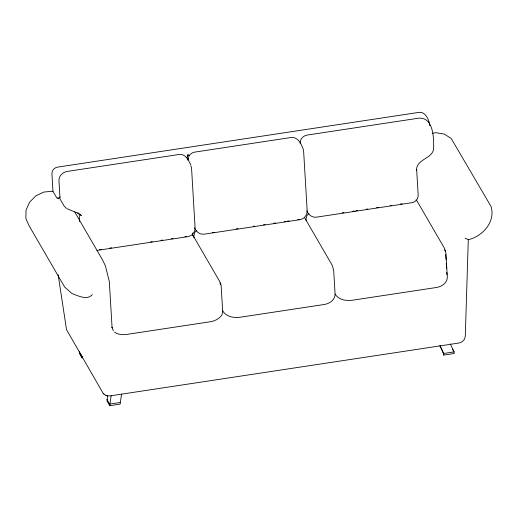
<?xml version="1.0" encoding="UTF-8"?>
<svg xmlns="http://www.w3.org/2000/svg" width="518" height="518" viewBox="0 0 518 518"><rect width="100%" height="100%" fill="white"/><g stroke="black" fill="none" stroke-linecap="round" stroke-linejoin="round"><path stroke-width="0.78" d="M432.213 133.404L435.696 132.673L444.224 134.045L451.184 138.461L490.986 206.345C495.927 221.51 482.53 236.499 468.291 239.679L465.281 336.35L464.381 339.394L462.121 341.796L458.987 343.026L109.648 395.959L106.423 395.687L103.27 393.576L66.524 329.642L58.158 274.767M187.879 160.12L188.118 157.899M300.123 143.11C299.974 139.148 303.198 135.71 307.025 135.094L418.945 118.136C433.657 117.308 433.773 138.3 433.657 147.98C433.572 158.715 415.909 158.884 416.601 170.305L416.647 169.392L418.162 194.826C418.447 198.556 415.863 202.078 412.114 202.68L316.446 217.171C312.037 217.851 308.327 214.659 306.747 210.781M121.542 394.172L120.124 404.124L109.732 405.698L107.019 401.023L107.608 395.623M111.143 395.746L109.732 405.698M186.894 157.595L187.956 154.642L189.316 156.106M189.031 155.834L190.553 154.066L192.521 152.784L194.787 152.098L291.135 137.497C298.316 136.648 301.793 144.846 303.58 150.375L307.148 210.379C307.537 214.821 304.293 219.023 299.864 219.69L204.209 234.181C199.799 234.855 196.089 231.663 194.509 227.784M196.717 230.4L194.626 232.647L193.849 235.917L193.946 237.736M308.955 213.39L306.863 215.643L306.086 218.913L306.183 220.733M92.314 294.625C87.102 300.693 77.927 295.661 72.021 293.551L64.659 287.069L29.202 225.965L25.9 218.609L25.991 210.321L29.461 202.357L35.82 195.849L43.777 192.061L52.836 191.22L56.844 197.947L58.126 198.135L60.224 196.976M99.573 249.618L101.172 249.378M109.945 248.044L111.545 247.805M150.647 241.88L152.247 241.634M161.02 240.307L162.62 240.067M171.4 238.733L172.993 238.494M184.965 236.681L186.558 236.435M212.471 232.511L214.07 232.271M236.409 228.885L238.002 228.645M253.16 226.347L254.759 226.107M263.532 224.773L265.132 224.534M273.905 223.206L275.505 222.96M284.278 221.633L285.871 221.393M287.471 221.147L289.063 220.908M297.844 219.58L299.436 219.334M342.269 212.846L343.868 212.607M352.648 211.273L354.241 211.033M355.84 210.787L357.433 210.548M366.213 209.22L367.806 208.974M376.586 207.647L378.185 207.407M390.151 205.588L391.75 205.348M400.524 204.021L402.123 203.775M96.905 250.44L187.788 236.668C192.217 236.007 195.454 231.799 195.066 227.363L191.505 167.353L190.766 166.09M120.034 402.518L109.635 404.092L106.922 399.417M440.067 345.998L443.123 352.525L443.771 355.089L454.169 353.509L454.072 351.91L450.336 343.933M468.291 239.679L465.086 238.144M57.576 198.161L60.483 199.035M67.133 208.825L78.529 213.371L77.745 212.982L81.345 215.721L80.614 214.458M66.537 208.456L64.135 206.054L60.464 199.728M103.27 393.576L103.917 394.01M105.905 395.338L106.423 395.687M114.53 332.096C118.02 334.868 122.805 334.861 127.02 334.369L209.654 321.853C214.504 321.264 218.984 319.004 221.905 315.035L222.675 311.758L222.552 309.33L221.108 285.107L219.949 281.896L192.864 235.224M415.973 199.954L417.022 200.99L444.392 248.161L445.907 253.198L447.345 277.428C447.06 283.216 441.394 286.907 436.098 287.542L353.464 300.064C346.924 301.12 338.772 300.298 335.088 294.056M444.742 249.974L445.551 251.359M452.525 349.236L454.072 351.91L443.68 353.483L443.123 352.525M304.785 217.994L332.155 265.171L333.67 270.208L335.107 294.431C334.822 300.226 329.157 303.917 323.86 304.545L241.226 317.068C234.447 318.227 225.867 317.139 222.449 310.366M190.987 165.125C188.507 160.496 185.573 153.483 179.053 154.481L67.133 171.439C62.561 172.157 58.631 176.068 58.955 180.866L59.958 197.714M219.897 283.016L220.707 284.408M74.689 211.92L102.622 260.062L105.407 265.876L109.33 281.591L112.095 327.965L112.043 327.227L113.338 330.795M439.944 345.506L443.68 353.483L443.771 355.089M445.739 254.584L446.03 259.421M446.27 263.455L446.555 268.292M446.794 272.319L446.937 274.741M429.752 125.738C429.318 120.273 425.796 111.914 419.418 112.302L57.576 167.126C54.416 167.56 51.878 170.396 51.917 173.608L52.965 191.259M187.956 154.642L188.241 159.343M192.612 232.99L192.787 235.768M79.183 213.636L79.655 221.581M81.999 356.475L79.286 351.8L79.383 353.405L82.097 358.08L81.999 356.475"/></g></svg>
